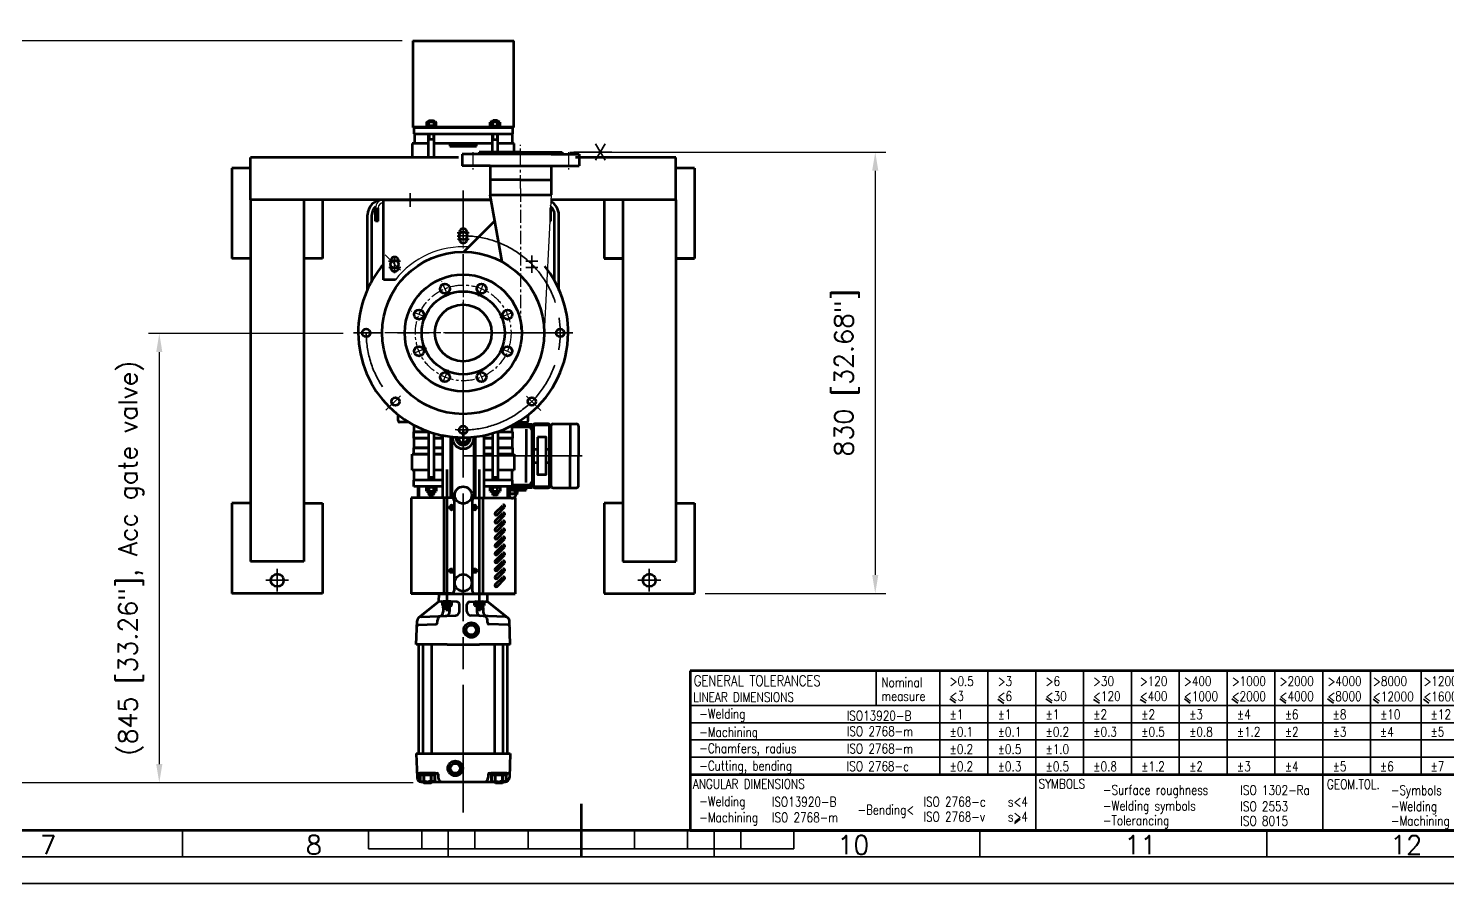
# Model space of a CAD drawing. Extents: x 68 to 8478, y -14 to 5926.
# Drawn here: x 3233 to 5903, y -14 to 1594 of the extents above; entities that cross this region are included whole.
import ezdxf
from ezdxf.enums import TextEntityAlignment as Align

# ---------------------------------------------------------------- set-up
doc = ezdxf.new("R2010")
doc.units = 0
doc.header["$LTSCALE"] = 10
doc.linetypes.add('ACAD_ISO08W100', pattern=[36, 24, -3, 6, -3])
doc.linetypes.add('CENTERX2', pattern=[4, 2.5, -0.5, 0.5, -0.5])
doc.layers.get('0').update_dxf_attribs({"linetype": 'CONTINUOUS'})
doc.layers.get('DEFPOINTS').update_dxf_attribs({"linetype": 'CONTINUOUS'})
doc.layers.add('10', color=3, linetype='CONTINUOUS')
doc.layers.add('AHL-CON-70', color=7, linetype='CONTINUOUS')
for name, color, linetype, lineweight in [('dim', 3, 'CONTINUOUS', 15), ('M_EQUIP_E3', 3, 'CONTINUOUS', 35), ('M_EQUIP_E5', 2, 'CONTINUOUS', 50), ('M_EQUIP_E7', 7, 'CONTINUOUS', 70), ('M_EQUIP_E8', 8, 'ACAD_ISO08W100', 18), ('M_EQUIP_H_', 4, 'CONTINUOUS', 25), ('remark', 3, 'CONTINUOUS', 15)]:
    doc.layers.add(name, color=color, linetype=linetype, lineweight=lineweight)
doc.styles.add('S', font='simplex.shx', dxfattribs={"width": 0.8})
doc.styles.add('SIMPLEX', font='simplex')
doc.dimstyles.new('NORDIC', dxfattribs={"dimscale": 10, "dimtxt": 3.5, "dimasz": 3.5, "dimexe": 2, "dimexo": 2, "dimgap": 1, "dimtad": 0, "dimdec": 0, "dimdsep": 46, "dimtxsty": 'SIMPLEX', "dimcen": 3, "dimclrd": 3, "dimclre": 3, "dimclrt": 3, "dimadec": 0, "dimazin": 0, "dimtfac": 1, "dimtdec": 0, "dimtmove": 0, "dimatfit": 3, "dimfxl": 0, "dimtvp": 1, "dimtolj": 1, "dimarcsym": 0})

# ---------------------------------------------------------------- blocks, each defined once
blk = doc.blocks.new('*D18')
at = {"layer": 'DEFPOINTS', "color": 0, "linetype": 'Continuous', "lineweight": 25, "transparency": 16777216}
for p in [(4231.5, 1361.9), (4486.1, 531.9), (4826.3, 531.9)]:
    blk.add_point(p, dxfattribs=at)
at = {"layer": 'M_EQUIP_E3', "color": 3, "linetype": 'Continuous', "lineweight": -2, "transparency": 16777216}
for p, q in [((4251.5, 1361.9), (4846.3, 1361.9)), ((4826.3, 1326.9), (4826.3, 566.9)), ((4506.1, 531.9), (4846.3, 531.9))]:
    blk.add_line(p, q, dxfattribs=at)
at = {"layer": 'M_EQUIP_E3', "color": 3, "linetype": 'Continuous', "lineweight": 25, "transparency": 16777216}
for points in [[(4820.5, 1326.9), (4832.1, 1326.9), (4826.3, 1361.9)], [(4820.5, 566.9), (4832.1, 566.9), (4826.3, 531.9)]]:
    blk.add_solid(points, dxfattribs=at)
at = {"layer": 'M_EQUIP_E3', "color": 3, "linetype": 'Continuous', "transparency": 16777216, "insert": (4773, 946.9), "char_height": 35, "attachment_point": 5, "rotation": 90, "style": 'SIMPLEX'}
blk.add_mtext('\\A1;830 [32.68"]', dxfattribs=at)
blk = doc.blocks.new('*D20')
at = {"layer": 'DEFPOINTS', "color": 0, "linetype": 'Continuous', "lineweight": 25, "transparency": 16777216}
for p in [(3956.1, 1571.1), (3117.6, 176.1), (3977.2, 176.1)]:
    blk.add_point(p, dxfattribs=at)
at = {"layer": 'M_EQUIP_E7', "color": 3, "linetype": 'Continuous', "lineweight": -2, "transparency": 16777216}
for p, q in [((3936.1, 1571.1), (3097.6, 1571.1)), ((3117.6, 1536.1), (3117.6, 211.1)), ((3957.2, 176.1), (3097.6, 176.1))]:
    blk.add_line(p, q, dxfattribs=at)
at = {"layer": 'M_EQUIP_E7', "color": 3, "linetype": 'Continuous', "lineweight": 25, "transparency": 16777216}
for points in [[(3111.8, 1536.1), (3123.4, 1536.1), (3117.6, 1571.1)], [(3111.8, 211.1), (3123.4, 211.1), (3117.6, 176.1)]]:
    blk.add_solid(points, dxfattribs=at)
at = {"layer": 'M_EQUIP_E7', "color": 3, "linetype": 'Continuous', "transparency": 16777216, "insert": (3064.3, 873.6), "char_height": 35, "attachment_point": 5, "rotation": 90, "style": 'SIMPLEX'}
blk.add_mtext('\\A1;(1395 [54.92"], Acc gate valve)', dxfattribs=at)
blk = doc.blocks.new('*D21')
at = {"layer": 'DEFPOINTS', "color": 0, "linetype": 'Continuous', "lineweight": 25, "transparency": 16777216}
for p in [(3845, 1020.9), (3479.3, 176.1), (3977.2, 176.1)]:
    blk.add_point(p, dxfattribs=at)
at = {"layer": 'M_EQUIP_E7', "color": 3, "linetype": 'Continuous', "lineweight": -2, "transparency": 16777216}
for p, q in [((3825, 1020.9), (3459.3, 1020.9)), ((3479.3, 985.9), (3479.3, 211.1)), ((3957.2, 176.1), (3459.3, 176.1))]:
    blk.add_line(p, q, dxfattribs=at)
at = {"layer": 'M_EQUIP_E7', "color": 3, "linetype": 'Continuous', "lineweight": 25, "transparency": 16777216}
for points in [[(3473.5, 985.9), (3485.1, 985.9), (3479.3, 1020.9)], [(3473.5, 211.1), (3485.1, 211.1), (3479.3, 176.1)]]:
    blk.add_solid(points, dxfattribs=at)
at = {"layer": 'M_EQUIP_E7', "color": 3, "linetype": 'Continuous', "transparency": 16777216, "insert": (3426, 598.5), "char_height": 35, "attachment_point": 5, "rotation": 90, "style": 'SIMPLEX'}
blk.add_mtext('\\A1;(845 [33.26"], Acc gate valve)', dxfattribs=at)
blk = doc.blocks.new('TOIMITUSR')
at = {"layer": 'M_EQUIP_E3', "linetype": 'ACAD_ISO08W100', "lineweight": 35}
for p, q in [((30, 0), (130, 0)), ((87.5, -21.7), (112.5, 21.7)), ((87.5, 21.7), (112.5, -21.7))]:
    blk.add_line(p, q, dxfattribs=at)
blk = doc.blocks.new('AS_GENTOL_EN_M_C1')
at = {"layer": '10', "color": 7, "linetype": 'Continuous', "lineweight": 70}
for p, q in [((0, 30), (-210, 30)), ((-210, 30), (-210, 0)), ((0, 0), (0, 30)), ((-210, 10.5), (0, 10.5)), ((-210, 0), (0, 0))]:
    blk.add_line(p, q, dxfattribs=at)
at = {"layer": '10', "color": 3, "linetype": 'Continuous', "lineweight": 35}
for p, q in [((-175, 30), (-175, 23.5)), ((-163, 30), (-163, 10.5)), ((-154, 30), (-154, 10.5)), ((-145, 30), (-145, 0)), ((-136, 30), (-136, 10.5)), ((-127, 30), (-127, 10.5)), ((-118, 30), (-118, 10.5)), ((-109, 30), (-109, 10.5)), ((-100, 30), (-100, 10.5)), ((-91, 30), (-91, 0)), ((-82, 30), (-82, 10.5)), ((-72.5, 30), (-72.5, 10.5)), ((-63, 30), (-63, 10.5)), ((-53.5, 30), (-53.5, 10.5)), ((-44, 30), (-44, 0)), ((-20.8, 26.84), (-23.03, 25.73)), ((-161.17, 24.76), (-160.1, 24)), ((-152.12, 24.67), (-150.96, 23.89)), ((-143.11, 24.73), (-141.98, 23.99)), ((-134.1, 24.64), (-133.01, 23.93)), ((-125.34, 24.64), (-124.3, 23.98)), ((-117.01, 24.71), (-115.94, 23.91)), ((-108.07, 24.71), (-106.96, 23.93)), ((-99.07, 24.71), (-97.96, 23.93)), ((-90.07, 24.71), (-88.96, 23.93)), ((-81.51, 24.67), (-80.51, 23.91)), ((-72.01, 24.67), (-71.01, 23.91)), ((-62.51, 24.67), (-61.51, 23.91)), ((-23.03, 25.73), (-20.8, 24.62)), ((-210, 23.5), (-44, 23.5)), ((-210, 20.25), (-44, 20.25)), ((-210, 17), (-44, 17)), ((-210, 13.75), (-44, 13.75)), ((-148.98, 1.3), (-147.92, 2.12))]:
    blk.add_line(p, q, dxfattribs=at)
at = {"layer": '10', "color": 7, "linetype": 'Continuous', "lineweight": 70, "style": 'S', "width": 0.8}
blk.add_text('GENERAL TOLERANCES', height=2, dxfattribs=at).set_placement((-209.31, 27.14))
at = {"layer": '10', "color": 3, "linetype": 'Continuous', "lineweight": 35, "style": 'S', "width": 0.8}
for s, p in [('Nominal', (-174.03, 26.94)), ('>0.5', (-161.2, 27.16)), ('>3', (-152.13, 27.16)), ('>6', (-143.12, 27.16)), ('>30', (-134.2, 27.16)), ('>120', (-125.4, 27.16)), ('>400', (-117.1, 27.16)), ('>1000', (-108.1, 27.16)), ('>2000', (-99.1, 27.16)), ('>4000', (-90.1, 27.16)), ('>8000', (-81.54, 27.16)), ('>12000', (-72.04, 27.16)), ('>16000', (-62.54, 27.16)), ('>20000', (-53.04, 27.16)), ('ISO 9013-IIB', (-18.89, 26.67)), ('measure', (-174.03, 24.35)), ('<3', (-161.21, 24.35)), ('<6', (-152.16, 24.35)), ('<30', (-143.12, 24.34)), ('<120', (-134.2, 24.34)), ('<400', (-125.4, 24.34)), ('<1000', (-117.1, 24.32)), ('<2000', (-108.1, 24.32)), ('<4000', (-99.1, 24.32)), ('<8000', (-90.1, 24.32)), ('<12000', (-81.54, 24.28)), ('<16000', (-72.04, 24.28)), ('<20000', (-62.54, 24.28)), ('-Flame cutting', (-42.82, 24.75)), ('ISO 9013-IIG', (-18.89, 23.57)), ('-Welding', (-208.3, 21.03)), ('ISO13920-B', (-180.55, 20.67)), ('%%p1', (-161.19, 20.91)), ('%%p1', (-152.14, 20.91)), ('%%p1', (-143.14, 20.91)), ('%%p2', (-134.17, 20.91)), ('%%p2', (-125.12, 20.91)), ('%%p3', (-116.13, 20.91)), ('%%p4', (-107.13, 20.91)), ('%%p6', (-98.13, 20.91)), ('%%p8', (-89.13, 20.91)), ('%%p10', (-80.19, 20.91)), ('%%p12', (-70.69, 20.91)), ('%%p14', (-61.19, 20.91)), ('%%p16', (-51.69, 20.91)), ('-Castings, machine.', (-42.82, 19.93)), ('ISO 8062-CT10', (-18.89, 19.96)), ('-Machining', (-208.3, 17.6)), ('ISO 2768-m', (-180.54, 17.73)), ('%%p0.1', (-161.19, 17.63)), ('%%p0.1', (-152.14, 17.63)), ('%%p0.2', (-143.14, 17.63)), ('%%p0.3', (-134.15, 17.63)), ('%%p0.5', (-125.13, 17.63)), ('%%p0.8', (-116.12, 17.63)), ('%%p1.2', (-107.14, 17.63)), ('%%p2', (-98.12, 17.63)), ('%%p3', (-89.12, 17.63)), ('%%p4', (-80.22, 17.63)), ('%%p5', (-70.72, 17.63)), ('%%p6', (-61.18, 17.63)), ('-Chamfers, radius', (-208.29, 14.54)), ('ISO 2768-m', (-180.54, 14.48)), ('%%p0.2', (-161.19, 14.38)), ('%%p0.5', (-152.14, 14.38)), ('%%p1.0', (-143.14, 14.38)), ('-', (-49.99, 17.63)), ('-Castings, handm.', (-42.82, 15.92)), ('ISO 8062-CT12', (-18.89, 15.95)), ('-Cutting, bending', (-208.29, 11.27)), ('ISO 2768-c', (-180.56, 11.15)), ('%%p0.2', (-161.19, 11.13)), ('%%p0.3', (-152.14, 11.13)), ('%%p0.5', (-143.14, 11.13)), ('%%p0.8', (-134.15, 11.13)), ('%%p1.2', (-125.13, 11.13)), ('%%p2', (-116.12, 11.13)), ('%%p3', (-107.12, 11.13)), ('%%p4', (-98.12, 11.13)), ('%%p5', (-89.12, 11.13)), ('%%p6', (-80.22, 11.13)), ('%%p7', (-70.72, 11.13)), ('%%p8', (-61.18, 11.13)), ('-', (-49.99, 11.13)), ('SFS 3507, DIN 7527', (-25.49, 11.55)), ('-Surface roughness ', (-132.34, 6.71)), ('ISO 1302-Ra', (-106.51, 6.66)), ('-Symbols', (-78.17, 6.65)), ('ISO 1101', (-60.68, 6.65)), ('-Welding', (-208.3, 4.57)), ('ISO13920-B', (-194.65, 4.48)), ('ISO 2768-c', (-166.12, 4.5)), ('s<4', (-150.22, 4.5)), ('-Welding symbols', (-132.33, 3.73)), ('ISO 2553', (-106.51, 3.62)), ('-Welding', (-78.16, 3.64)), ('ISO13920-G', (-60.67, 3.64)), ('-Machining', (-208.29, 1.55)), ('ISO 2768-m', (-194.63, 1.55)), ('-Bending<', (-178.51, 2.98)), ('ISO 2768-v', (-166.12, 1.68)), ('s>4', (-150.22, 1.68)), ('-Tolerancing', (-132.33, 0.98)), ('ISO 8015', (-106.51, 0.87)), ('-Machining', (-78.16, 0.91)), ('ISO 2768-K', (-60.67, 0.9)), ('-Weldingclass C (min.), EN25817', (-42.82, 3.06))]:
    blk.add_text(s, height=1.8, dxfattribs=at).set_placement(p)
at = {"layer": '10', "color": 2, "linetype": 'Continuous', "lineweight": 50, "style": 'S', "width": 0.8}
for s, p in [('LINEAR DIMENSIONS', (-209.42, 24.15)), ('ANGULAR DIMENSIONS', (-209.49, 7.83)), ('SYMBOLS', (-144.46, 7.86)), ('GEOM.TOL.', (-90.19, 7.77)), ('MISCELLANEOUS', (-42.72, 7.72))]:
    blk.add_text(s, height=1.8, dxfattribs=at).set_placement(p)
at = {"layer": '10', "color": 3, "linetype": 'Continuous', "lineweight": 35, "style": 'S', "width": 0.889648}
blk.add_text('-Forgings', height=1.8, dxfattribs=at).set_placement((-42.85, 11.52), (-31.26, 11.52), align=Align.FIT)
blk = doc.blocks.new('A$C0F477D11')
at = {"layer": '10', "color": 7, "linetype": 'Continuous', "lineweight": 70}
blk.add_line((420.5, 15), (420.5, 5), dxfattribs=at)
at = {"layer": '10', "color": 3, "linetype": 'Continuous', "lineweight": 35}
for p, q in [((345.5, 10), (345.5, 5)), ((395.5, 10), (395.5, 5)), ((445.5, 10), (445.5, 5)), ((495.5, 10), (495.5, 5)), ((549.5, 10), (549.5, 5))]:
    blk.add_line(p, q, dxfattribs=at)
at = {"layer": '10', "color": 7, "lineweight": 35}
for p, q in [((380.5, 6.52), (380.5, 10)), ((390.5, 6.52), (390.5, 10)), ((400.5, 6.52), (400.5, 10)), ((410.5, 6.52), (410.5, 10)), ((430.5, 6.52), (430.5, 10)), ((440.5, 6.52), (440.5, 10)), ((450.5, 6.52), (450.5, 10)), ((460.5, 6.52), (460.5, 10)), ((380.5, 6.52), (460.5, 6.52))]:
    blk.add_line(p, q, dxfattribs=at)
at = {"layer": '10', "color": 3, "linetype": 'Continuous', "lineweight": 35}
for points in [[(841, 0), (0, 0), (0, 594), (841, 594)], [(836, 5), (15, 5), (15, 589), (836, 589)]]:
    blk.add_lwpolyline(points, close=True, dxfattribs=at)
at = {"layer": '10', "color": 7, "linetype": 'Continuous', "lineweight": 70}
blk.add_lwpolyline([(831, 10), (20, 10), (20, 584), (831, 584)], close=True, dxfattribs=at)
at = {"layer": '10', "color": 3, "linetype": 'Continuous', "lineweight": 35, "style": 'S'}
for s, p in [('7', (318.71, 5.51)), ('8', (368.71, 5.51)), ('10', (468.71, 5.51)), ('11', (522.71, 5.51)), ('12', (572.71, 5.51))]:
    blk.add_text(s, height=3.5, dxfattribs=at).set_placement(p)

msp = doc.modelspace()

# ---------------------------------------------------------------- linework, layer by layer
at = {"lineweight": 25}
msp.add_line((4216.3, 1281.6), (4203.6, 1021.9), dxfattribs=at)
at = {"layer": 'AHL-CON-70', "linetype": 'Continuous'}
for p, q in [((4043.6, 1210.4), (4043.6, 1198.4)), ((4058.6, 1210.4), (4058.6, 1198.4)), ((3914.6, 1157), (3914.6, 1145)), ((3929.6, 1157), (3929.6, 1145))]:
    msp.add_line(p, q, dxfattribs=at)
at = {"layer": 'AHL-CON-70'}
for centre, radius, start, end in [((3901.1, 1256.9), 15, 90, 180), ((3901.1, 1256.9), 10, 90, 180), ((4201.1, 1256.9), 15, 0, 18.9563)]:
    msp.add_arc(centre, radius, start, end, dxfattribs=at)
at = {"layer": 'AHL-CON-70', "linetype": 'Continuous'}
msp.add_arc((4051.1, 1021.9), 162, 86.2698, 141.8819, dxfattribs=at)
at = {"layer": 'M_EQUIP_E3', "color": 3, "linetype": 'ACAD_ISO08W100', "lineweight": 35}
for p, q in [((3951.1, 1259.2), (3951.1, 1284.7)), ((4051.1, 119.9), (4051.1, 1289.8)), ((4062.4, 1210.4), (4039.6, 1210.4)), ((4062.5, 1198.4), (4040.1, 1198.4)), ((3933.1, 1140), (3904.3, 1168.7)), ((3933.3, 1157), (3910.6, 1157)), ((3922.1, 1167), (3922.1, 1134.2)), ((4191.4, 1157), (4168.7, 1157)), ((4180.2, 1167.3), (4180.2, 1134.6)), ((3933.5, 1145), (3911, 1145)), ((4191.6, 1145), (4169.1, 1145)), ((4257.2, 1021.9), (3845, 1021.9)), ((3933, 903.8), (3905.8, 876.9)), ((4170, 903.1), (4197, 876)), ((3701.1, 535.5), (3701.1, 578.4)), ((4401.1, 535.5), (4401.1, 578.4)), ((3722.6, 556.9), (3679.7, 556.9)), ((4422.6, 556.9), (4379.7, 556.9))]:
    msp.add_line(p, q, dxfattribs=at)
at = {"layer": 'M_EQUIP_E3', "linetype": 'ACAD_ISO08W100', "lineweight": 35}
for p, q in [((4036.1, 824.1), (4066.1, 824.1)), ((4051.1, 790.7), (4274.7, 790.7))]:
    msp.add_line(p, q, dxfattribs=at)
at = {"layer": 'M_EQUIP_E3', "color": 3, "linetype": 'ACAD_ISO08W100', "lineweight": 35}
for start, end in [(265.2657, 95.4934), (180, 213.6438)]:
    msp.add_arc((4051.1, 1021.9), 182.5, start, end, dxfattribs=at)
at = {"layer": 'M_EQUIP_E5', "linetype": 'Continuous', "lineweight": 70}
for p, q in [((3956.1, 1571.1), (3956.1, 1408.1)), ((3956.1, 1571.1), (4146.1, 1571.1)), ((4146.1, 1408.1), (4146.1, 1571.1)), ((3981.9, 1418.3), (3983.4, 1419)), ((3981.9, 1418.3), (3981.9, 1411.9)), ((3983.4, 1419), (3985, 1419)), ((3998.1, 1419.1), (3984.2, 1419.1)), ((3985, 1419), (3986.5, 1418.3)), ((3986.1, 1420.2), (3987.1, 1421.1)), ((3996.2, 1420.2), (3986.1, 1420.2)), ((3986.1, 1419.1), (3986.1, 1420.2)), ((3986.5, 1418.3), (3989.6, 1419)), ((3986.5, 1411.9), (3986.5, 1418.3)), ((3987.1, 1421.1), (3987.1, 1419.1)), ((3987.1, 1421.1), (3995.2, 1421.1)), ((3989.6, 1419), (3992.7, 1419)), ((3992.7, 1419), (3995.8, 1418.3)), ((3995.2, 1421.1), (3996.2, 1420.2)), ((3995.2, 1421.1), (3995.2, 1419.1)), ((3995.8, 1418.3), (3997.2, 1419)), ((3995.8, 1418.3), (3995.8, 1411.9)), ((3996.2, 1419.1), (3996.2, 1420.2)), ((3997.2, 1419), (3998.9, 1419)), ((3998.9, 1419), (4000.4, 1418.3)), ((4000.4, 1411.9), (4000.4, 1418.3)), ((4103.4, 1419), (4101.9, 1418.3)), ((4101.9, 1411.9), (4101.9, 1418.3)), ((4105, 1419), (4103.4, 1419)), ((4104.2, 1419.1), (4118, 1419.1)), ((4106.5, 1418.3), (4105, 1419)), ((4107, 1421.1), (4106.1, 1420.2)), ((4106.1, 1419.1), (4106.1, 1420.2)), ((4106.1, 1420.2), (4116.1, 1420.2)), ((4109.5, 1419), (4106.5, 1418.3)), ((4106.5, 1418.3), (4106.5, 1411.9)), ((4107, 1421.1), (4107, 1419.1)), ((4115.2, 1421.1), (4107, 1421.1)), ((4112.7, 1419), (4109.5, 1419)), ((4115.8, 1418.3), (4112.7, 1419)), ((4115.2, 1421.1), (4115.2, 1419.1)), ((4116.1, 1420.2), (4115.2, 1421.1)), ((4117.2, 1419), (4115.8, 1418.3)), ((4115.8, 1411.9), (4115.8, 1418.3)), ((4116.1, 1419.1), (4116.1, 1420.2)), ((4118.9, 1419), (4117.2, 1419)), ((4120.3, 1418.3), (4118.9, 1419)), ((4120.3, 1418.3), (4120.3, 1411.9)), ((3956.1, 1409.1), (4146.1, 1409.1)), ((3956.1, 1408.1), (4146.1, 1408.1)), ((3958.2, 1408.1), (3958.2, 1396.1)), ((3958.2, 1396.1), (4144.1, 1396.1)), ((3959.2, 1396.1), (3959.2, 1378.1)), ((4001.7, 1411.1), (3980.6, 1411.1)), ((3980.6, 1411.1), (3980.6, 1409.1)), ((3980.6, 1409.1), (4001.7, 1409.1)), ((3983.4, 1411.2), (3981.9, 1411.9)), ((3985, 1411.2), (3983.4, 1411.2)), ((3998.1, 1411.1), (3984.2, 1411.1)), ((3986.5, 1411.9), (3985, 1411.2)), ((3986.1, 1351.9), (3986.1, 1396.1)), ((3989.6, 1411.2), (3986.5, 1411.9)), ((3987.1, 1396.1), (3987.1, 1385.6)), ((3992.7, 1411.2), (3989.6, 1411.2)), ((3995.8, 1411.9), (3992.7, 1411.2)), ((3995.2, 1396.1), (3995.2, 1385.6)), ((3997.2, 1411.2), (3995.8, 1411.9)), ((3996.2, 1351.9), (3996.2, 1396.1)), ((3998.9, 1411.2), (3997.2, 1411.2)), ((4000.4, 1411.9), (3998.9, 1411.2)), ((4001.7, 1409.1), (4001.7, 1411.1)), ((4100.6, 1409.1), (4100.6, 1411.1)), ((4100.6, 1411.1), (4121.6, 1411.1)), ((4121.6, 1409.1), (4100.6, 1409.1)), ((4101.9, 1411.9), (4103.4, 1411.2)), ((4103.4, 1411.2), (4105, 1411.2)), ((4104.2, 1411.1), (4118, 1411.1)), ((4105, 1411.2), (4106.5, 1411.9)), ((4106.1, 1361.9), (4106.1, 1396.1)), ((4106.5, 1411.9), (4109.5, 1411.2)), ((4107, 1396.1), (4107, 1385.6)), ((4109.5, 1411.2), (4112.7, 1411.2)), ((4112.7, 1411.2), (4115.8, 1411.9)), ((4115.2, 1396.1), (4115.2, 1385.6)), ((4115.8, 1411.9), (4117.2, 1411.2)), ((4116.1, 1361.9), (4116.1, 1396.1)), ((4117.2, 1411.2), (4118.9, 1411.2)), ((4118.9, 1411.2), (4120.3, 1411.9)), ((4121.6, 1411.1), (4121.6, 1409.1)), ((4143.1, 1396.1), (4143.1, 1378.1)), ((4144.1, 1408.1), (4144.1, 1396.1)), ((3955.1, 1378.1), (3955.1, 1351.9)), ((3986.1, 1378.1), (3955.1, 1378.1)), ((3996.2, 1385.6), (3986.1, 1385.6)), ((4106.1, 1378.1), (3996.2, 1378.1)), ((4026.1, 1376.1), (4026.1, 1373.1)), ((4076.1, 1376.1), (4026.1, 1376.1)), ((4026.1, 1373.1), (4076.1, 1373.1)), ((4076.1, 1373.1), (4076.1, 1376.1)), ((4106.1, 1385.6), (4116.1, 1385.6)), ((4147.1, 1378.1), (4116.1, 1378.1)), ((4147.1, 1361.9), (4147.1, 1378.1)), ((3928.6, 857.1), (3928.6, 867)), ((4173.6, 857.1), (4173.6, 867)), ((3947, 854.1), (3931.6, 854.1)), ((3958.1, 836.1), (3986.1, 836.1)), ((3958.1, 824.1), (3958.1, 836.1)), ((3959.1, 836.1), (3959.1, 847.2)), ((3986.1, 836.1), (3959.1, 836.1)), ((3986.1, 835.4), (3986.1, 745.1)), ((3996.1, 832.2), (3996.1, 745.1)), ((4012.1, 828.3), (4012.1, 711.8)), ((4051.1, 839.1), (4051.1, 809.1)), ((4090.1, 828.3), (4090.1, 711.8)), ((4106.1, 832.2), (4106.1, 745.1)), ((4116.1, 836.1), (4144.1, 836.1)), ((4116.1, 835.4), (4116.1, 745.1)), ((4143.1, 836.1), (4143.1, 847.2)), ((4144.1, 836.1), (4144.1, 824.1)), ((4151.1, 851.1), (4151.1, 851.6)), ((4155.3, 854.1), (4170.6, 854.1)), ((3986.1, 824.1), (3958.1, 824.1)), ((3958.1, 794.1), (3958.1, 806.1)), ((3958.1, 806.1), (3986.1, 806.1)), ((3959.1, 824.1), (3986.1, 824.1)), ((3959.1, 806.1), (3959.1, 824.1)), ((3986.1, 806.1), (3959.1, 806.1)), ((3996.2, 824.1), (4012.1, 824.1)), ((4011.1, 824.1), (3996.2, 824.1)), ((4012.1, 806.1), (3996.2, 806.1)), ((3996.2, 806.1), (4011.1, 806.1)), ((4027.8, 711.6), (4027.8, 825.8)), ((4029.1, 711.8), (4029.1, 825.7)), ((4030.4, 711.6), (4030.4, 825.5)), ((4071.8, 711.6), (4071.8, 825.5)), ((4073.1, 711.8), (4073.1, 825.7)), ((4074.4, 711.6), (4074.4, 825.8)), ((4106.1, 824.1), (4090.1, 824.1)), ((4090.1, 806.1), (4106.1, 806.1)), ((4091.1, 824.1), (4106.1, 824.1)), ((4106.1, 806.1), (4091.1, 806.1)), ((4144.1, 824.1), (4116.1, 824.1)), ((4116.1, 824.1), (4143.1, 824.1)), ((4143.1, 806.1), (4116.1, 806.1)), ((4116.1, 806.1), (4144.1, 806.1)), ((4143.1, 824.1), (4143.1, 806.1)), ((4144.1, 806.1), (4144.1, 794.1)), ((3955.1, 764.1), (3955.1, 794.1)), ((3955.1, 794.1), (3986.1, 794.1)), ((3986.1, 794.1), (3958.1, 794.1)), ((4012.1, 794.1), (3996.2, 794.1)), ((3996.2, 794.1), (4011.1, 794.1)), ((4090.1, 794.1), (4106.1, 794.1)), ((4106.1, 794.1), (4091.1, 794.1)), ((4144.1, 794.1), (4116.1, 794.1)), ((4116.1, 794.1), (4147.1, 794.1)), ((4147.1, 794.1), (4147.1, 764.1)), ((3986.1, 764.1), (3955.1, 764.1)), ((3959.1, 745.1), (3959.1, 764.1)), ((3996.1, 750.3), (3986.1, 750.3)), ((3987.1, 745.1), (3987.1, 750.3)), ((3995.2, 745.1), (3995.2, 750.3)), ((4012.1, 764.1), (3996.2, 764.1)), ((4020.6, 498.7), (4020.6, 764.9)), ((4081.6, 498.7), (4081.6, 764.9)), ((4106.1, 764.1), (4090.1, 764.1)), ((4116.1, 750.3), (4106.1, 750.3)), ((4107.1, 745.1), (4107.1, 750.3)), ((4115.2, 745.1), (4115.2, 750.3)), ((4147.1, 764.1), (4116.1, 764.1)), ((4143.1, 745.1), (4143.1, 764.1)), ((4012.1, 745.1), (3958.1, 745.1)), ((3958.1, 733.1), (3958.1, 745.1)), ((4012.1, 733.1), (3958.1, 733.1)), ((3966.1, 711.8), (3966.1, 733.1)), ((3967.8, 733.1), (3967.8, 711.8)), ((3980.1, 731.5), (3980.1, 733.1)), ((4002.1, 731.5), (3980.1, 731.5)), ((3981.9, 724.3), (3981.9, 730.7)), ((3998.1, 731.5), (3984.2, 731.5)), ((3998.1, 723.5), (3984.2, 723.5)), ((3986.1, 723.5), (3986.1, 718.5)), ((3986.5, 730.7), (3986.5, 724.3)), ((3987.1, 717.6), (3987.1, 723.5)), ((3995.2, 717.6), (3995.2, 723.5)), ((3995.8, 724.3), (3995.8, 730.7)), ((3996.1, 723.5), (3996.1, 718.5)), ((4000.4, 730.7), (4000.4, 724.3)), ((4002.1, 731.5), (4002.1, 733.1)), ((4144.1, 745.1), (4090.1, 745.1)), ((4144.1, 733.1), (4090.1, 733.1)), ((4100.1, 731.5), (4100.1, 733.1)), ((4122.1, 731.5), (4100.1, 731.5)), ((4101.8, 733.1), (4120.5, 733.1)), ((4101.9, 724.3), (4101.9, 730.7)), ((4118.1, 731.5), (4104.2, 731.5)), ((4118.1, 723.5), (4104.2, 723.5)), ((4106.1, 723.5), (4106.1, 718.5)), ((4106.5, 730.7), (4106.5, 724.3)), ((4107.1, 717.6), (4107.1, 723.5)), ((4115.2, 717.6), (4115.2, 723.5)), ((4115.8, 724.3), (4115.8, 730.7)), ((4116.1, 723.5), (4116.1, 718.5)), ((4120.4, 730.7), (4120.4, 724.3)), ((4122.1, 731.5), (4122.1, 733.1)), ((4134.4, 733.1), (4134.4, 711.8)), ((4136.1, 733.1), (4136.1, 711.8)), ((4144.1, 733.1), (4144.1, 745.1)), ((3953.4, 711.8), (3953.4, 531.1)), ((4029.1, 711.8), (3953.4, 711.8)), ((3986.1, 718.5), (3987.1, 717.6)), ((3996.1, 718.5), (3986.1, 718.5)), ((3987.1, 717.6), (3995.2, 717.6)), ((3995.2, 717.6), (3996.1, 718.5)), ((4014.6, 711.8), (4014.6, 531.8)), ((4029.1, 695.5), (4027.6, 694.7)), ((4027.6, 694.7), (4027.6, 692.9)), ((4030.6, 694.7), (4029.1, 695.5)), ((4030.6, 692.9), (4030.6, 694.7)), ((4034.1, 706.8), (4034.1, 536.8)), ((4068.1, 706.8), (4068.1, 536.8)), ((4071.6, 694.7), (4073.1, 695.5)), ((4071.6, 692.9), (4071.6, 694.7)), ((4073.1, 711.8), (4148.8, 711.8)), ((4073.1, 695.5), (4074.6, 694.7)), ((4074.6, 694.7), (4074.6, 692.9)), ((4087.7, 711.8), (4087.7, 531.8)), ((4106.1, 718.5), (4107.1, 717.6)), ((4116.1, 718.5), (4106.1, 718.5)), ((4107.1, 717.6), (4115.2, 717.6)), ((4111.3, 683.6), (4125.4, 697.7)), ((4115.2, 717.6), (4116.1, 718.5)), ((4148.8, 711.8), (4148.8, 531.1)), ((4027.6, 692.9), (4029.1, 692.1)), ((4029.1, 692.1), (4030.6, 692.9)), ((4073.1, 692.1), (4071.6, 692.9)), ((4074.6, 692.9), (4073.1, 692.1)), ((4111.3, 668.6), (4125.4, 682.7)), ((4111.3, 653.6), (4125.4, 667.7)), ((4114.8, 680), (4128.9, 694.2)), ((4114.8, 665), (4128.9, 679.2)), ((4111.3, 638.6), (4125.4, 652.7)), ((4114.8, 650), (4128.9, 664.2)), ((4114.8, 635), (4128.9, 649.2)), ((4111.3, 623.6), (4125.4, 637.7)), ((4111.3, 608.6), (4125.4, 622.7)), ((4114.8, 620), (4128.9, 634.2)), ((4114.8, 605), (4128.9, 619.2)), ((4111.3, 593.6), (4125.4, 607.7)), ((4111.3, 578.6), (4125.4, 592.7)), ((4114.8, 590), (4128.9, 604.2)), ((4114.8, 575), (4128.9, 589.2)), ((4029.1, 576.5), (4027.6, 575.7)), ((4027.6, 575.7), (4027.6, 573.9)), ((4027.6, 573.9), (4029.1, 573.1)), ((4030.6, 575.7), (4029.1, 576.5)), ((4029.1, 573.1), (4030.6, 573.9)), ((4030.6, 573.9), (4030.6, 575.7)), ((4071.6, 575.7), (4073.1, 576.5)), ((4071.6, 573.9), (4071.6, 575.7)), ((4073.1, 573.1), (4071.6, 573.9)), ((4073.1, 576.5), (4074.6, 575.7)), ((4074.6, 573.9), (4073.1, 573.1)), ((4074.6, 575.7), (4074.6, 573.9)), ((4111.3, 563.6), (4125.4, 577.7)), ((4111.3, 548.6), (4125.4, 562.7)), ((4114.8, 560), (4128.9, 574.2)), ((4114.8, 545), (4128.9, 559.2)), ((4029.1, 531.8), (3953.4, 531.8)), ((4011.3, 531.1), (3953.4, 531.1)), ((4005.1, 517.1), (3967.1, 486.4)), ((4005.1, 517.1), (4005.6, 531.1)), ((4039.3, 516), (4005.1, 517.1)), ((4005.6, 531.1), (4096.6, 531.1)), ((4011.3, 531.1), (4011.3, 531.8)), ((4011.4, 515.8), (4011.4, 509.4)), ((4013.6, 504.9), (4013.7, 508.6)), ((4027.6, 516.6), (4013.8, 516.6)), ((4027.6, 508.6), (4013.8, 508.6)), ((4015.7, 508.6), (4015.6, 504)), ((4016.1, 509.4), (4016.1, 515.8)), ((4016.6, 503.1), (4016.6, 508.6)), ((4024.7, 503.1), (4024.8, 508.6)), ((4025.3, 515.8), (4025.3, 509.4)), ((4025.7, 508.6), (4025.6, 504)), ((4029.9, 509.4), (4029.9, 515.8)), ((4044.1, 498.4), (4044.1, 511)), ((4058.1, 498.4), (4058.1, 511)), ((4063, 516), (4097.1, 517.1)), ((4072.4, 509.4), (4072.4, 515.8)), ((4073.1, 531.8), (4148.8, 531.8)), ((4074.7, 516.6), (4088.5, 516.6)), ((4074.7, 508.6), (4088.5, 508.6)), ((4076.6, 508.6), (4076.6, 504)), ((4077, 515.8), (4077, 509.4)), ((4077.6, 503.1), (4077.5, 508.6)), ((4085.7, 503.1), (4085.7, 508.6)), ((4086.2, 509.4), (4086.2, 515.8)), ((4086.6, 508.6), (4086.6, 504)), ((4088.6, 504.9), (4088.6, 508.6)), ((4090.8, 515.8), (4090.8, 509.4)), ((4091, 531.1), (4091, 531.8)), ((4091, 531.1), (4148.8, 531.1)), ((4097.1, 517.1), (4096.6, 531.1)), ((4097.1, 517.1), (4135.1, 486.4)), ((3971.9, 488.2), (4036.4, 490.4)), ((4002.5, 477.1), (4002.5, 481.5)), ((4013.6, 504.9), (4013.6, 497.3)), ((4016.6, 503.1), (4015.6, 504)), ((4015.6, 504), (4025.6, 504)), ((4024.7, 503.1), (4016.6, 503.1)), ((4025.6, 504), (4024.7, 503.1)), ((4025.6, 504.9), (4025.6, 497.8)), ((4130.4, 488.2), (4065.9, 490.4)), ((4076.6, 504.9), (4076.6, 497.8)), ((4086.6, 504), (4076.6, 504)), ((4076.6, 504), (4077.6, 503.1)), ((4077.6, 503.1), (4085.7, 503.1)), ((4085.7, 503.1), (4086.6, 504)), ((4088.6, 504.9), (4088.6, 497.3)), ((4096.8, 477.2), (4096.8, 481.6)), ((3962.6, 436.2), (3964.2, 480.4)), ((3966.7, 473), (3999.6, 474.1)), ((4135.6, 473), (4099.7, 474.2)), ((4139.6, 436.2), (4138.1, 480.4)), ((4020.6, 436.2), (3962.6, 436.2)), ((3967.6, 231.1), (3967.6, 436.2)), ((3976, 231.1), (3976, 436.2)), ((3992, 231.1), (3992, 436.2)), ((4020.6, 436.2), (4081.6, 436.2)), ((4139.6, 436.2), (4081.6, 436.2)), ((4110.3, 231.1), (4110.3, 436.2)), ((4126.3, 231.1), (4126.3, 436.2)), ((4134.6, 231.1), (4134.6, 436.2)), ((3962.6, 231.1), (4010.6, 231.1)), ((3962.6, 231.1), (3964.2, 185.8)), ((4010.6, 231.1), (4091.6, 231.1)), ((4091.6, 231.1), (4139.6, 231.1)), ((4139.6, 231.1), (4138.1, 185.8)), ((3965.9, 194.1), (4002, 194.1)), ((3972.9, 191.1), (3970.1, 189.5)), ((3970.1, 189.5), (3971.5, 190.3)), ((3970.1, 189.5), (3970.1, 179.7)), ((3970.1, 179.7), (3970.1, 189.5)), ((3984, 191.1), (3972.9, 191.1)), ((3977, 189.5), (3977, 179.7)), ((3977, 179.7), (3977, 189.5)), ((3995, 191.1), (3984, 191.1)), ((3997.8, 189.5), (3995, 191.1)), ((3997.8, 179.7), (3997.8, 189.5)), ((4004, 192.1), (4004, 186.1)), ((4098.3, 192.1), (4098.3, 186.1)), ((4100.3, 194.1), (4136.4, 194.1)), ((4107.2, 191.1), (4104.5, 189.5)), ((4104.5, 189.5), (4105.8, 190.3)), ((4104.5, 179.7), (4104.5, 189.5)), ((4104.5, 189.5), (4104.5, 179.7)), ((4118.3, 191.1), (4107.2, 191.1)), ((4111.4, 179.7), (4111.4, 189.5)), ((4111.4, 189.5), (4111.4, 179.7)), ((4129.4, 191.1), (4118.3, 191.1)), ((4132.2, 189.5), (4129.4, 191.1)), ((4132.2, 179.7), (4132.2, 189.5)), ((3971.5, 178.9), (3970.1, 179.7)), ((3970.1, 179.7), (3972.9, 178.1)), ((3972.2, 178.1), (4130.1, 178.1)), ((3976, 178.1), (3976, 177.4)), ((3976, 177.4), (3984, 177.4)), ((3984, 177.4), (3976, 177.4)), ((3976, 177.4), (3977.2, 176.1)), ((3977.2, 176.1), (3984, 176.1)), ((3992, 177.4), (3984, 177.4)), ((3984, 177.4), (3992, 177.4)), ((3984, 176.1), (3990.7, 176.1)), ((3990.7, 176.1), (3992, 177.4)), ((3992, 177.4), (3992, 178.1)), ((3995, 178.1), (3997.8, 179.7)), ((4105.8, 178.9), (4104.5, 179.7)), ((4104.5, 179.7), (4107.2, 178.1)), ((4110.3, 178.1), (4110.3, 177.4)), ((4118.3, 177.4), (4110.3, 177.4)), ((4110.3, 177.4), (4118.3, 177.4)), ((4110.3, 177.4), (4111.6, 176.1)), ((4111.6, 176.1), (4118.3, 176.1)), ((4118.3, 177.4), (4126.3, 177.4)), ((4126.3, 177.4), (4118.3, 177.4)), ((4118.3, 176.1), (4125, 176.1)), ((4125, 176.1), (4126.3, 177.4)), ((4126.3, 177.4), (4126.3, 178.1)), ((4129.4, 178.1), (4132.2, 179.7))]:
    msp.add_line(p, q, dxfattribs=at)
for points in [[(3984, 194.1), (3969, 194.1), (3969, 191.1), (3984, 191.1), (3999, 191.1), (3999, 194.1)], [(4118.3, 194.1), (4103.3, 194.1), (4103.3, 191.1), (4118.3, 191.1), (4133.3, 191.1), (4133.3, 194.1)]]:
    msp.add_lwpolyline(points, close=True, dxfattribs=at)
for points in [[(3984, 191.1, -0.143534), (3990.9, 189.5), (3990.9, 179.7), (3990.9, 189.5, -0.28521), (3996.4, 190.3), (3997.8, 189.5), (3997.8, 179.7), (3996.4, 178.9, -0.28521), (3990.9, 179.7, -0.11397), (3985.4, 178.1)], [(4118.3, 191.1, -0.143534), (4125.2, 189.5), (4125.2, 179.7), (4125.2, 189.5, -0.28521), (4130.8, 190.3), (4132.2, 189.5), (4132.2, 179.7), (4130.8, 178.9, -0.28521), (4125.2, 179.7, -0.11397), (4119.8, 178.1)]]:
    msp.add_lwpolyline(points, format="xyb", dxfattribs=at)
for centre, radius in [((4051.1, 717.1), 16), ((4029.1, 693.8), 3.5), ((4029.1, 693.8), 1.73), ((4029.1, 693.8), 1), ((4073.1, 693.8), 3.5), ((4073.1, 693.8), 1.73), ((4073.1, 693.8), 1), ((4029.1, 574.8), 3.5), ((4029.1, 574.8), 1.73), ((4029.1, 574.8), 1), ((4051.1, 552.1), 16), ((4073.1, 574.8), 3.5), ((4073.1, 574.8), 1.73), ((4073.1, 574.8), 1), ((4066.1, 463.2), 14), ((4066.1, 463.2), 9.29), ((4036.1, 203.1), 14), ((4036.1, 203.1), 9.29)]:
    msp.add_circle(centre, radius, dxfattribs=at)
for centre, radius, start, end in [((3931.6, 857.1), 3, 180, 270), ((4170.6, 857.1), 3, 270, 0), ((4051.1, 824.1), 20, 176.195, 3.805), ((4051.1, 824.1), 13.3, 176.7121, 3.2879), ((4051.1, 824.1), 10, 176.7385, 187.5946), ((4051.1, 824.1), 8.65, 176.6508, 3.3492), ((4051.1, 824.1), 10, 255.0686, 3.2615), ((3984.2, 727.8), 3.73, 51.7868, 128.2132), ((3984.2, 727.2), 3.73, 231.7868, 308.2132), ((3991.1, 717.8), 13.7, 70.3471, 109.6529), ((3991.1, 737.2), 13.7, 250.3471, 289.6529), ((3998.1, 727.8), 3.73, 51.7868, 128.2132), ((3998.1, 727.2), 3.73, 231.7868, 308.2132), ((4104.2, 727.8), 3.73, 51.7868, 128.2132), ((4104.2, 727.2), 3.73, 231.7868, 308.2132), ((4111.1, 717.8), 13.7, 70.3471, 109.6529), ((4111.1, 737.2), 13.7, 250.3471, 289.6529), ((4118.1, 727.8), 3.73, 51.7868, 128.2132), ((4118.1, 727.2), 3.73, 231.7868, 308.2132), ((4029.1, 695.8), 2.25, 20.7424, 159.2576), ((4029.1, 706.8), 5, 0, 90), ((4073.1, 706.8), 5, 90, 180), ((4073.1, 695.8), 2.25, 20.7424, 159.2576), ((4127.2, 696), 2.5, 315, 135), ((4029.1, 691.8), 2.25, 200.7424, 339.2576), ((4073.1, 691.8), 2.25, 200.7424, 339.2576), ((4113, 681.8), 2.5, 135, 315), ((4113, 666.8), 2.5, 135, 315), ((4127.2, 681), 2.5, 315, 135), ((4127.2, 666), 2.5, 315, 135), ((4113, 651.8), 2.5, 135, 315), ((4127.2, 651), 2.5, 315, 135), ((4113, 636.8), 2.5, 135, 315), ((4113, 621.8), 2.5, 135, 315), ((4127.2, 636), 2.5, 315, 135), ((4127.2, 621), 2.5, 315, 135), ((4113, 606.8), 2.5, 135, 315), ((4113, 591.8), 2.5, 135, 315), ((4127.2, 606), 2.5, 315, 135), ((4127.2, 591), 2.5, 315, 135), ((4113, 576.8), 2.5, 135, 315), ((4113, 561.8), 2.5, 135, 315), ((4127.2, 576), 2.5, 315, 135), ((4127.2, 561), 2.5, 315, 135), ((4029.1, 536.8), 5, 270, 0), ((4073.1, 536.8), 5, 180, 270), ((4113, 546.8), 2.5, 135, 315), ((4008.7, 511.6), 5, 56.4627, 88), ((4013.8, 512.9), 3.73, 51.7868, 128.2132), ((4013.8, 512.3), 3.73, 231.7868, 308.2132), ((4020.7, 502.9), 13.7, 70.3471, 109.6529), ((4020.7, 522.3), 13.7, 250.3471, 289.6529), ((4027.6, 512.9), 3.73, 51.7868, 128.2132), ((4027.6, 512.3), 3.73, 231.7868, 308.2132), ((4039.1, 511), 5, 0, 88), ((4063.1, 511), 5, 92, 180), ((4074.7, 512.9), 3.73, 51.7868, 128.2132), ((4074.7, 512.3), 3.73, 231.7868, 308.2132), ((4081.6, 502.9), 13.7, 70.3471, 109.6529), ((4081.6, 522.3), 13.7, 250.3471, 289.6529), ((4088.5, 512.9), 3.73, 51.7868, 128.2132), ((4088.5, 512.3), 3.73, 231.7868, 308.2132), ((4093.6, 511.6), 5, 92, 123.5373), ((3972.2, 480.2), 8, 92, 178), ((4010.5, 481.5), 8, 92, 180), ((4005.6, 497.3), 8, 272, 0), ((4017.6, 497.8), 8, 272, 0), ((4036.1, 498.4), 8, 272, 0), ((4066.1, 498.4), 8, 180, 268), ((4084.6, 497.8), 8, 180, 268), ((4096.6, 497.3), 8, 180, 268), ((4088.8, 481.6), 8, 0, 88), ((4130.1, 480.2), 8, 2, 88), ((3966.8, 470), 3, 92, 178), ((3999.5, 477.1), 3, 272, 0), ((4066.1, 463.2), 10.4, 159.6792, 112.4906), ((4099.8, 477.2), 3, 180, 268), ((4135.5, 470), 3, 2, 88), ((3965.9, 196.1), 2, 182, 270), ((3973.6, 185.4), 5.31, 49.9494, 113.6242), ((3983.2, 178.5), 12.6, 86.6678, 119.3401), ((4002, 192.1), 2, 0, 90), ((4036.1, 203.1), 10.4, 159.6792, 112.4906), ((4100.3, 192.1), 2, 90, 180), ((4108, 185.4), 5.31, 49.9494, 113.6242), ((4117.6, 178.5), 12.6, 86.6678, 119.3401), ((4136.4, 196.1), 2, 270, 358), ((3972.2, 186.1), 8, 182, 270), ((3973.6, 183.8), 5.31, 246.3758, 310.0506), ((3983.2, 190.7), 12.6, 240.6599, 273.3322), ((4012, 186.1), 8, 180, 270), ((4090.3, 186.1), 8, 270, 0), ((4108, 183.8), 5.31, 246.3758, 310.0506), ((4117.6, 190.7), 12.6, 240.6599, 273.3322), ((4130.1, 186.1), 8, 270, 358)]:
    msp.add_arc(centre, radius, start, end, dxfattribs=at)
at = {"layer": 'M_EQUIP_E7'}
for p, q in [((4159.1, 1361.9), (4081.1, 1361.9)), ((4081.1, 1361.9), (4081.1, 1358.3)), ((4159.1, 1361.9), (4237.1, 1361.9)), ((4237.1, 1361.9), (4237.1, 1358.3)), ((3651.1, 1271.9), (3651.1, 1351.9)), ((4042.5, 1351.9), (3651.1, 1351.9)), ((4216.3, 1358.3), (4049.1, 1358.3)), ((4049.1, 1358.3), (4049.1, 1336.3)), ((4102, 1336.3), (4049.1, 1336.3)), ((4102, 1336.3), (4269.1, 1336.3)), ((4102, 1336.3), (4102, 1281.6)), ((4216.3, 1358.3), (4269.1, 1358.3)), ((4216.3, 1336.3), (4216.3, 1281.6)), ((4451.1, 1351.9), (4262.5, 1351.9)), ((4269.1, 1358.3), (4269.1, 1336.3)), ((4451.1, 1271.9), (4451.1, 1351.9)), ((3651.1, 1331.9), (3616.1, 1331.9)), ((3616.1, 1331.9), (3616.1, 1161.9)), ((4159.1, 1309.9), (4102, 1309.9)), ((4159.1, 1309.9), (4216.3, 1309.9)), ((4486.1, 1331.9), (4451.1, 1331.9)), ((4486.1, 1331.9), (4486.1, 1161.9)), ((3651.1, 1271.9), (3651.1, 591.9)), ((4103.7, 1271.9), (3651.1, 1271.9)), ((3751.1, 1271.9), (3751.1, 591.9)), ((3786.1, 1271.9), (3786.1, 1161.9)), ((4103.7, 1271.9), (3901.1, 1271.9)), ((4451.1, 1271.9), (4215.8, 1271.9)), ((4316.1, 1271.9), (4316.1, 1161.9)), ((4351.1, 1271.9), (4351.1, 591.9)), ((4451.1, 1271.9), (4451.1, 591.9)), ((4451.1, 1271.9), (4451.1, 740.7)), ((3891.1, 1251.9), (3886.1, 1251.9)), ((3891.1, 1231.9), (3886.1, 1231.9)), ((4216.1, 1231.9), (4213.9, 1231.9)), ((4216.1, 1251.9), (4214.8, 1251.9)), ((3651.1, 1161.9), (3616.1, 1161.9)), ((3786.1, 1161.9), (3751.1, 1161.9)), ((4351.1, 1161.9), (4316.1, 1161.9)), ((4316.1, 1161.9), (4351.1, 1161.9)), ((4451.1, 1161.9), (4486.1, 1161.9)), ((4486.1, 1161.9), (4451.1, 1161.9)), ((3923.7, 1121.9), (3901.1, 1121.9)), ((3651.1, 701.9), (3616.1, 701.9)), ((3616.1, 701.9), (3616.1, 531.9)), ((3751.1, 701.9), (3786.1, 701.9)), ((3786.1, 701.9), (3786.1, 531.9)), ((4316.1, 701.9), (4316.1, 531.9)), ((4351.1, 701.9), (4316.1, 701.9)), ((4451.1, 701.9), (4486.1, 701.9)), ((4486.1, 701.9), (4486.1, 531.9)), ((3751.1, 591.9), (3651.1, 591.9)), ((4351.1, 591.9), (4451.1, 591.9)), ((3786.1, 531.9), (3616.1, 531.9)), ((4316.1, 531.9), (4486.1, 531.9))]:
    msp.add_line(p, q, dxfattribs=at)
at = {"layer": 'M_EQUIP_E7', "color": 7, "linetype": 'Continuous', "lineweight": 70}
for p, q in [((3886.1, 1231.9), (3886.1, 1256.9)), ((3891.1, 1231.9), (3891.1, 1256.9)), ((3901.1, 1121.9), (3901.1, 1271.9)), ((4216.1, 1231.9), (4216.1, 1256.9))]:
    msp.add_line(p, q, dxfattribs=at)
at = {"layer": 'M_EQUIP_E7', "linetype": 'Continuous'}
for p, q in [((3899.1, 1271.9), (4103.7, 1271.9)), ((4124.6, 1155.6), (4102, 1281.6)), ((4102, 1281.6), (4216.3, 1281.6)), ((3871.1, 1101.9), (3871.1, 1243.9)), ((3879.1, 1119.8), (3879.1, 1243.9)), ((4052.5, 1174.4), (4110.8, 1232.7)), ((4223.1, 1119.8), (4223.1, 1243.9)), ((4231.1, 1101.9), (4231.1, 1243.9)), ((3972.1, 891.5), (3970.8, 890.2))]:
    msp.add_line(p, q, dxfattribs=at)
at = {"layer": 'M_EQUIP_E7', "lineweight": 70}
for p, q in [((4143.1, 845.2), (4180.6, 845.2)), ((4147.2, 850.2), (4180.6, 850.2)), ((4169.6, 854.1), (4169.6, 850.2)), ((4169.8, 840.7), (4169.8, 790.7)), ((4181.1, 840.7), (4179.9, 840.7)), ((4180.6, 850.2), (4180.6, 840.7)), ((4181.1, 845.7), (4181.1, 735.7)), ((4181.1, 790.7), (4181.1, 840.7)), ((4183.6, 845.7), (4183.6, 735.7)), ((4211.1, 850.7), (4186.1, 850.7)), ((4211.1, 848.2), (4186.1, 848.2)), ((4213.6, 735.7), (4213.6, 845.7)), ((4216.1, 846.7), (4216.1, 734.7)), ((4216.1, 735.7), (4216.1, 845.7)), ((4220.1, 850.7), (4264.1, 850.7)), ((4252.1, 850.7), (4252.1, 790.7)), ((4268.1, 846.7), (4268.1, 790.7)), ((4268.1, 835.7), (4268.1, 833.7)), ((4183.6, 803.2), (4191.1, 803.2)), ((4207.1, 803.2), (4213.6, 803.2)), ((4169.8, 740.7), (4169.8, 790.7)), ((4181.1, 790.7), (4181.1, 740.7)), ((4183.6, 778.2), (4191.1, 778.2)), ((4207.1, 778.2), (4213.6, 778.2)), ((4252.1, 730.7), (4252.1, 790.7)), ((4268.1, 734.7), (4268.1, 790.7)), ((4268.1, 745.7), (4268.1, 747.7)), ((4136.1, 731.2), (4180.6, 731.2)), ((4143.6, 726.2), (4136.1, 726.2)), ((4143.6, 726.2), (4169.6, 726.2)), ((4144.1, 736.2), (4180.6, 736.2)), ((4169.6, 726.2), (4169.6, 731.2)), ((4181.1, 740.7), (4179.9, 740.7)), ((4180.6, 731.2), (4180.6, 740.7)), ((4186.1, 733.2), (4211.1, 733.2)), ((4186.1, 730.7), (4211.1, 730.7)), ((4220.1, 730.7), (4264.1, 730.7))]:
    msp.add_line(p, q, dxfattribs=at)
at = {"layer": 'M_EQUIP_E7', "linetype": 'Continuous', "lineweight": 70}
for p, q in [((4151, 726.2), (4136.2, 726.2)), ((4138.7, 720.4), (4138.7, 725)), ((4148.6, 720.4), (4148.6, 725)), ((4153.5, 720.4), (4153.5, 725)), ((4136.2, 719.2), (4138.2, 714.6)), ((4151, 719.2), (4136.2, 719.2)), ((4151, 719.2), (4149.1, 714.6))]:
    msp.add_line(p, q, dxfattribs=at)
at = {"layer": 'M_EQUIP_E7', "lineweight": 70}
msp.add_lwpolyline([(4191.1, 825.7), (4191.1, 755.7), (4207.1, 755.7), (4207.1, 825.7)], close=True, dxfattribs=at)
at = {"layer": 'M_EQUIP_E7', "linetype": 'Continuous'}
for centre in [(4051.1, 1204.4), (3922.1, 1151), (3868.6, 1021.9), (4233.6, 1021.9), (3923.5, 892.9), (4180.2, 892.9), (4051.1, 839.4)]:
    msp.add_circle(centre, 7.5, dxfattribs=at)
at = {"layer": 'M_EQUIP_E7'}
for centre, radius in [((4051.1, 1021.9), 152.5), ((4051.1, 1021.9), 110), ((4051.1, 1021.9), 78), ((4016.7, 1105.1), 9), ((4085.6, 1105.1), 9), ((4051.1, 1021.9), 53.5), ((3968, 1056.4), 9), ((4134.3, 1056.4), 9), ((3968, 987.5), 9), ((4134.3, 987.5), 9), ((4016.7, 938.8), 9), ((4085.6, 938.8), 9), ((3701.1, 556.9), 12), ((4401.1, 556.9), 12)]:
    msp.add_circle(centre, radius, dxfattribs=at)
at = {"layer": 'M_EQUIP_E7', "linetype": 'Continuous'}
for centre, radius, start, end in [((3899.1, 1243.9), 28, 90, 180), ((3899.1, 1243.9), 20, 129.8434, 180), ((4203.1, 1243.9), 28, 0, 63.4039), ((4203.1, 1243.9), 20, 0, 50.1566), ((4051.1, 1210.4), 7.5, 359.9991, 180), ((4051.1, 1198.4), 7.5, 180, 0.0009), ((3922.1, 1157), 7.5, 359.9991, 180), ((3922.1, 1145), 7.5, 180, 0.0009)]:
    msp.add_arc(centre, radius, start, end, dxfattribs=at)
at = {"layer": 'M_EQUIP_E7'}
for start, end in [(139.4196, 180.2394), (359.7606, 39.0796), (180.2394, 270), (258.2949, 359.7606)]:
    msp.add_arc((4051.1, 1022.8), 197.5, start, end, dxfattribs=at)
at = {"layer": 'M_EQUIP_E7', "lineweight": 70}
for centre, radius, start, end in [((4179.9, 843.2), 2.5, 180, 270), ((4186.1, 845.7), 5, 90, 180), ((4186.1, 845.7), 2.5, 90, 180), ((4211.1, 845.7), 5, 0, 90), ((4211.1, 845.7), 2.5, 0, 90), ((4220.1, 846.7), 4, 90, 180), ((4264.1, 846.7), 4, 0, 90), ((4179.9, 738.2), 2.5, 90, 180), ((4186.1, 735.7), 5, 180, 270), ((4186.1, 735.7), 2.5, 180, 270), ((4211.1, 735.7), 5, 270, 0), ((4211.1, 735.7), 2.5, 270, 0), ((4220.1, 734.7), 4, 180, 270), ((4264.1, 734.7), 4, 270, 0)]:
    msp.add_arc(centre, radius, start, end, dxfattribs=at)
at = {"layer": 'M_EQUIP_E7', "linetype": 'Continuous', "lineweight": 70}
for centre, radius, start, end in [((4136.2, 723), 3.19, 39.3443, 91.8878), ((4143.6, 715.2), 11, 63.3722, 116.6278), ((4151, 723), 3.19, 39.3443, 140.6557), ((4136.2, 722.4), 3.19, 268.1122, 320.6557), ((4143.6, 717.2), 6, 201.4407, 338.5593), ((4143.6, 730.2), 11, 243.3722, 296.6278), ((4151, 722.4), 3.19, 219.3443, 320.6557)]:
    msp.add_arc(centre, radius, start, end, dxfattribs=at)
at = {"layer": 'M_EQUIP_E8'}
msp.add_line((4051.1, 1220.3), (4051.1, 1180.6), dxfattribs=at)
at = {"layer": 'M_EQUIP_H_', "linetype": 'CENTERX2'}
for p, q in [((4069.1, 1361.9), (4069.1, 1329.4)), ((4159.1, 1293.6), (4159.1, 1375.3)), ((4249.1, 1361.9), (4249.1, 1329.4)), ((4159.1, 1293.6), (4159.1, 1021.9)), ((4051.1, 1154.2), (4051.1, 865.5)), ((4022.5, 1091.2), (4010.9, 1119)), ((4079.8, 1091.2), (4091.3, 1119)), ((3981.9, 1050.6), (3954.1, 1062.1)), ((4120.4, 1050.6), (4148.2, 1062.1)), ((4208.7, 1021.9), (3881.6, 1021.9)), ((3981.9, 993.3), (3954.1, 981.7)), ((4120.4, 993.3), (4148.2, 981.7)), ((4022.5, 952.7), (4010.9, 924.9)), ((4079.8, 952.7), (4091.3, 924.9))]:
    msp.add_line(p, q, dxfattribs=at)
msp.add_circle((4051.1, 1021.9), 90, dxfattribs=at)

# ---------------------------------------------------------------- block references
at = {"layer": 'dim', "lineweight": 35, "xscale": 10, "yscale": 10, "zscale": 10}
msp.add_blockref('A$C0F477D11', (68.1, -13.5), dxfattribs=at)
at = {"layer": 'M_EQUIP_E3', "linetype": 'ACAD_ISO08W100', "lineweight": 35, "xscale": 0.7100000000000364, "yscale": 0.7100000000000364, "zscale": 0.7100000000000364}
msp.add_blockref('TOIMITUSR', (4238.1, 1361.9), dxfattribs=at)
at = {"layer": 'remark', "lineweight": 35, "xscale": 10, "yscale": 10, "zscale": 10}
msp.add_blockref('AS_GENTOL_EN_M_C1', (6578.1, 86.5), dxfattribs=at)

# ---------------------------------------------------------------- dimensions: what is measured, and where the dimension line sits
at = {"layer": 'M_EQUIP_E3', "linetype": 'Continuous'}
dim = msp.add_linear_dim(base=(4826.3, 531.9), p1=(4231.5, 1361.9), p2=(4486.1, 531.9), angle=90, dimstyle='NORDIC', dxfattribs=at)
dim.commit()
dim.dimension.update_dxf_attribs({"geometry": '*D18', "text_midpoint": (4826.3, 946.9), "dimtype": 160})
at = {"layer": 'M_EQUIP_E7', "linetype": 'Continuous'}
for base, p1, picture, middle in [((3117.6, 176.1), (3956.1, 1571.1), '*D20', (3117.6, 873.6)), ((3479.3, 176.1), (3845, 1020.9), '*D21', (3479.3, 598.5))]:
    dim = msp.add_linear_dim(base=base, p1=p1, p2=(3977.2, 176.1), angle=90, text='(<>, Acc gate valve)', dimstyle='NORDIC', dxfattribs=at)
    dim.commit()
    dim.dimension.update_dxf_attribs({"geometry": picture, "text_midpoint": middle, "dimtype": 160})

doc.saveas('drawing.dxf')
